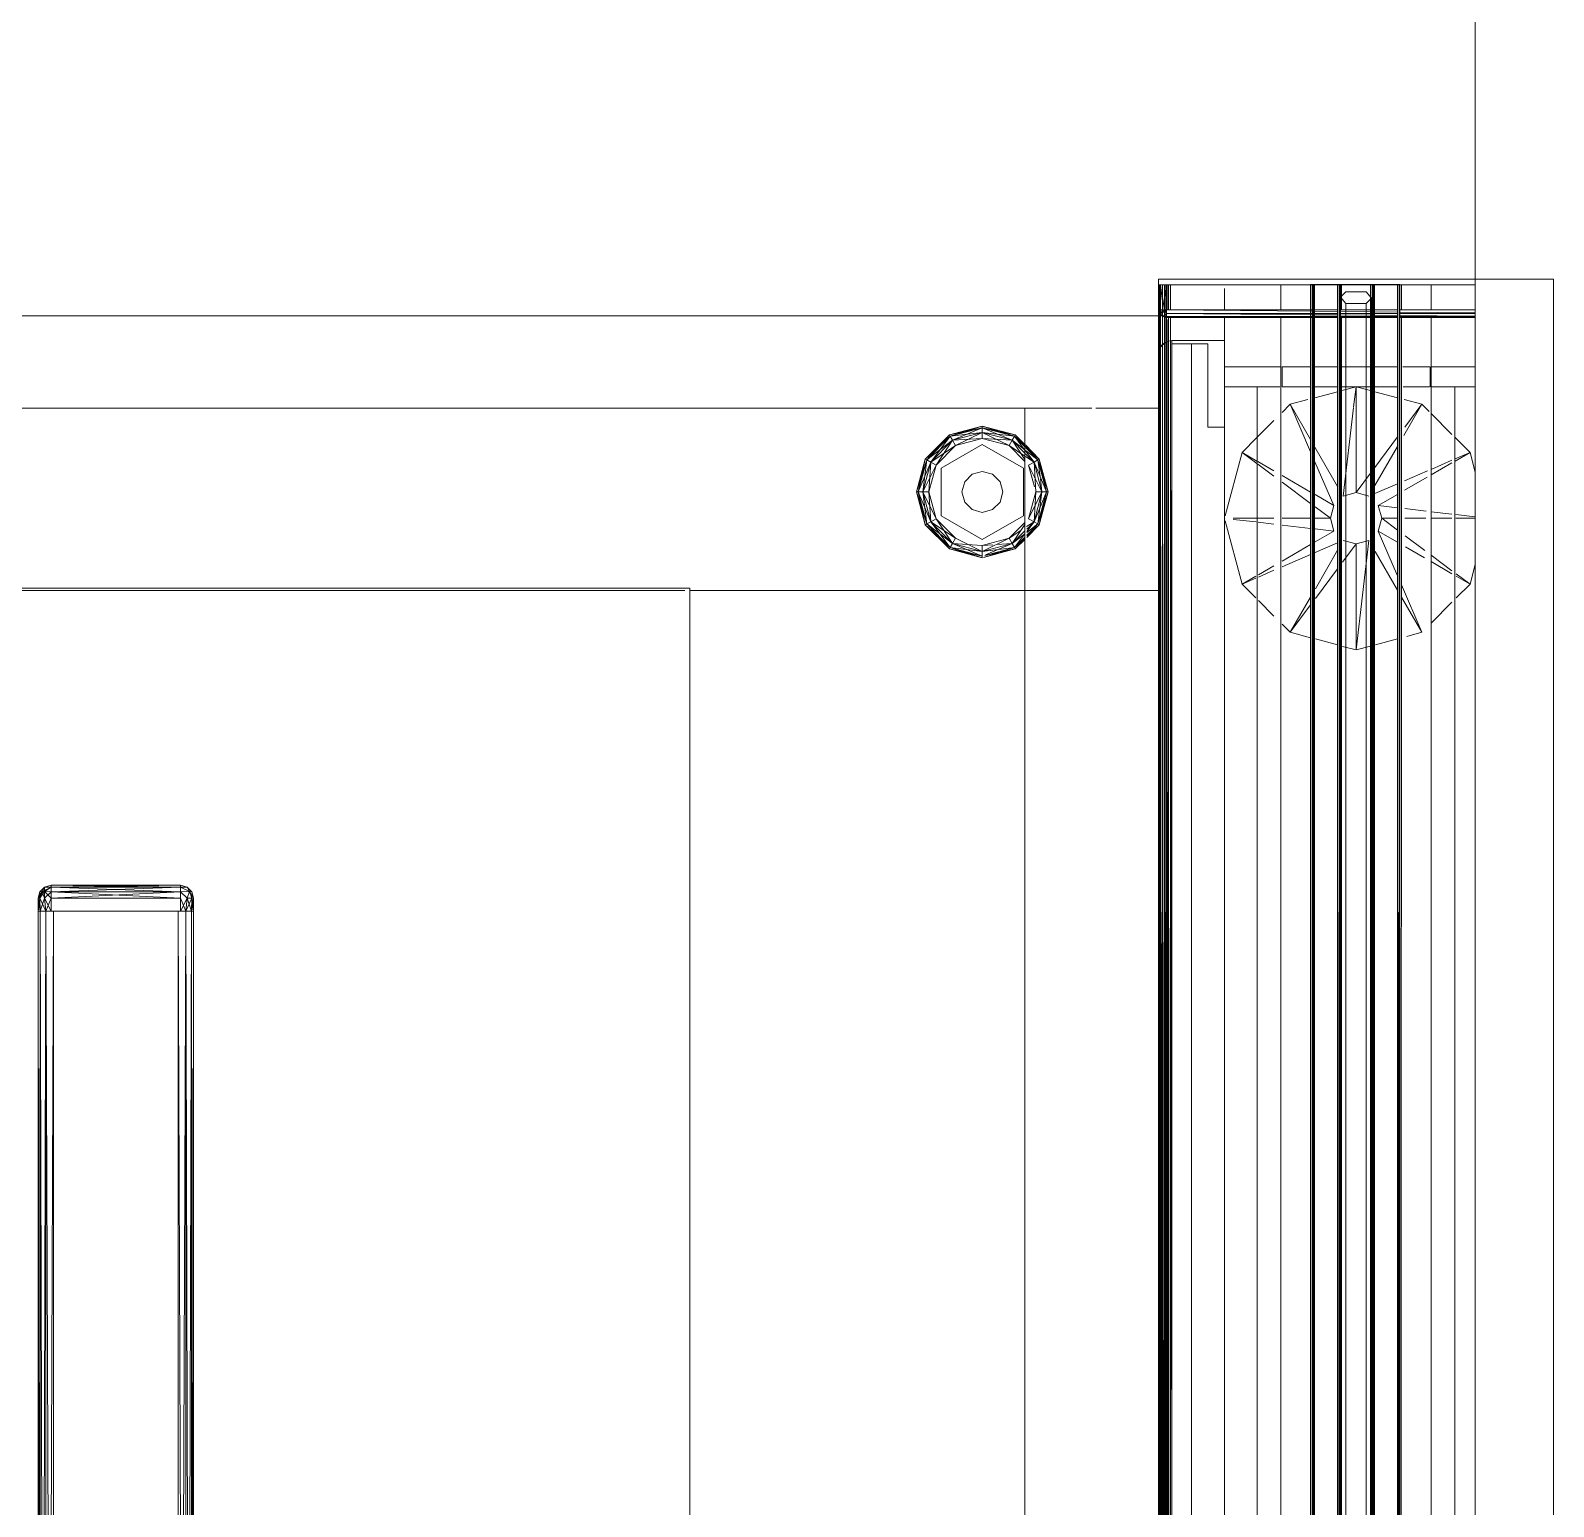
# Model space of a CAD drawing. Header units: inches. Extents: x 0 to 1536, y 72 to 1354.
# Drawn here: x 704.35 to 715.92, y 157.33 to 168.55 of the extents above; entities that cross this region are included whole.
import ezdxf

# ---------------------------------------------------------------- set-up
doc = ezdxf.new("R2010")
doc.units = ezdxf.units.IN
doc.header["$MEASUREMENT"] = 0
for name, color, linetype, lineweight in [('A-WALL-PATT', 111, 'Continuous', 13), ('G-IMPT', 8, 'Continuous', 9), ('I-FURN-PNLS', 30, 'Continuous', 9), ('I-WALL', 2, 'Continuous', 13)]:
    doc.layers.add(name, color=color, linetype=linetype, lineweight=lineweight)

# ---------------------------------------------------------------- blocks, each defined once
blk = doc.blocks.new('WORKSTATION_1 - NCARB Leverage OPT A_dwg_3_YSYS92454-V48-Level XX  POWER _ SIGNAL')
at = {"layer": 'G-IMPT'}
for p, q in [((23.429, 9.841), (23.38, 9.827)), ((23.429, 9.841), (23.38, 9.827)), ((23.429, 9.841), (23.38, 9.827)), ((23.429, 9.841), (24.413, 9.841)), ((23.429, 9.841), (24.413, 9.841)), ((24.413, 9.841), (23.429, 9.827)), ((23.429, 9.841), (23.429, 9.827)), ((23.429, 9.841), (23.429, 9.827)), ((23.429, 9.841), (24.413, 9.827)), ((24.413, 9.841), (24.463, 9.827)), ((24.413, 9.841), (24.463, 9.827)), ((24.413, 9.841), (24.413, 9.827)), ((24.413, 9.841), (24.463, 9.827)), ((24.413, 9.841), (24.413, 9.827)), ((23.361, 9.793), (23.331, 9.742)), ((23.331, 9.742), (23.344, 9.791)), ((23.331, 9.742), (23.344, 9.791)), ((23.344, 9.791), (23.331, 9.742)), ((23.331, 9.742), (23.331, 9.644)), ((23.331, 9.742), (23.331, 9.644)), ((23.331, 9.742), (23.347, 9.644)), ((23.331, 9.742), (23.344, 9.742)), ((23.344, 9.742), (23.331, 9.644)), ((23.344, 9.791), (23.38, 9.827)), ((23.344, 9.791), (23.38, 9.827)), ((23.38, 9.827), (23.344, 9.791)), ((23.344, 9.742), (23.379, 9.793)), ((23.344, 9.791), (23.379, 9.793)), ((23.361, 9.793), (23.344, 9.742)), ((23.344, 9.791), (23.344, 9.742)), ((23.344, 9.742), (23.347, 9.644)), ((23.344, 9.742), (23.39, 9.644)), ((23.344, 9.742), (23.347, 9.644)), ((23.38, 9.742), (23.347, 9.644)), ((23.361, 9.793), (23.429, 9.827)), ((23.361, 9.793), (23.38, 9.827)), ((23.38, 9.742), (23.361, 9.793)), ((23.429, 9.791), (23.361, 9.793)), ((23.379, 9.793), (23.38, 9.827)), ((23.379, 9.793), (23.429, 9.827)), ((23.379, 9.793), (23.429, 9.742)), ((23.379, 9.793), (23.38, 9.742)), ((23.38, 9.827), (23.429, 9.827)), ((23.429, 9.827), (23.38, 9.827)), ((23.429, 9.791), (23.38, 9.742)), ((23.38, 9.742), (23.429, 9.644)), ((23.38, 9.742), (23.39, 9.644)), ((23.38, 9.742), (23.39, 9.644)), ((23.429, 9.742), (23.39, 9.644)), ((24.413, 9.827), (23.429, 9.827)), ((23.429, 9.791), (23.429, 9.827)), ((24.413, 9.827), (23.429, 9.791)), ((24.413, 9.791), (23.429, 9.827)), ((24.413, 9.827), (23.429, 9.827)), ((23.429, 9.791), (23.429, 9.827)), ((24.413, 9.791), (23.429, 9.791)), ((23.429, 9.742), (23.429, 9.791)), ((24.413, 9.791), (23.429, 9.742)), ((23.429, 9.791), (24.413, 9.742)), ((23.429, 9.791), (24.413, 9.791)), ((23.429, 9.742), (23.429, 9.791)), ((24.413, 9.742), (23.429, 9.742)), ((23.429, 9.742), (23.429, 9.644)), ((23.429, 9.742), (24.413, 9.742)), ((24.413, 9.791), (24.413, 9.827)), ((24.413, 9.827), (24.413, 9.791)), ((24.413, 9.827), (24.463, 9.827)), ((24.481, 9.793), (24.413, 9.827)), ((24.481, 9.793), (24.413, 9.791)), ((24.413, 9.742), (24.413, 9.791)), ((24.413, 9.791), (24.413, 9.742)), ((24.413, 9.791), (24.463, 9.742)), ((24.413, 9.791), (24.463, 9.742)), ((24.413, 9.742), (24.413, 9.644)), ((24.463, 9.742), (24.413, 9.644)), ((24.413, 9.742), (24.453, 9.644)), ((24.499, 9.742), (24.453, 9.644)), ((24.463, 9.742), (24.453, 9.644)), ((24.463, 9.742), (24.453, 9.644)), ((24.463, 9.827), (24.499, 9.791)), ((24.463, 9.827), (24.499, 9.791)), ((24.463, 9.827), (24.499, 9.791)), ((24.463, 9.827), (24.481, 9.793)), ((24.481, 9.793), (24.463, 9.827)), ((24.481, 9.793), (24.463, 9.742)), ((24.463, 9.742), (24.481, 9.793)), ((24.463, 9.742), (24.499, 9.742)), ((24.463, 9.742), (24.496, 9.644)), ((24.481, 9.793), (24.499, 9.742)), ((24.481, 9.793), (24.512, 9.742)), ((24.481, 9.793), (24.499, 9.791)), ((24.481, 9.793), (24.512, 9.742)), ((24.481, 9.793), (24.499, 9.742)), ((24.499, 9.742), (24.496, 9.644)), ((24.512, 9.742), (24.496, 9.644)), ((24.499, 9.742), (24.496, 9.644)), ((24.499, 9.791), (24.512, 9.742)), ((24.499, 9.791), (24.512, 9.742)), ((24.499, 9.791), (24.512, 9.742)), ((24.512, 9.742), (24.499, 9.742)), ((24.499, 9.742), (24.512, 9.644)), ((24.499, 9.742), (24.512, 9.742)), ((24.512, 9.742), (24.512, 9.644)), ((24.512, 9.742), (24.512, 9.644)), ((23.347, 9.644), (23.331, 9.644)), ((23.331, 9.644), (23.331, 3.862)), ((23.331, 9.644), (23.347, 9.644)), ((23.347, 9.644), (23.331, 9.644)), ((23.331, 9.644), (23.331, -5.711)), ((23.331, 9.644), (23.347, 9.644)), ((23.331, 9.644), (23.347, -5.711)), ((23.347, 9.644), (23.331, -5.711)), ((23.347, 9.644), (23.39, -5.711)), ((23.39, 9.644), (23.347, 9.644)), ((23.39, 9.644), (23.347, -5.711)), ((23.347, 9.644), (23.347, -5.711)), ((23.347, 9.644), (23.39, 9.644)), ((23.347, 9.644), (23.39, 9.644)), ((23.39, 9.644), (23.429, 9.644)), ((23.39, 9.644), (23.429, 9.644)), ((23.39, 9.644), (23.39, -5.711)), ((23.39, 9.644), (23.449, -5.711)), ((23.39, 9.644), (23.39, -5.711)), ((23.449, 9.644), (23.39, -5.711)), ((24.413, 9.644), (23.429, 9.644)), ((24.394, 9.644), (23.449, 9.644)), ((23.449, 9.644), (24.394, 9.644)), ((24.394, 9.644), (23.449, 9.644)), ((23.449, 9.644), (23.449, -5.711)), ((24.394, 9.644), (24.394, -5.711)), ((24.394, 9.644), (24.453, -5.711)), ((24.453, 9.644), (24.394, -5.711)), ((24.453, 9.644), (24.413, 9.644)), ((24.413, 9.644), (24.453, 9.644)), ((24.453, 9.644), (24.453, -5.711)), ((24.453, 9.644), (24.496, -5.711)), ((24.453, 9.644), (24.496, 9.644)), ((24.453, 9.644), (24.453, -5.711)), ((24.496, 9.644), (24.453, -5.711)), ((24.496, 9.644), (24.453, 9.644)), ((24.496, 9.644), (24.453, 9.644)), ((24.496, 9.644), (24.512, 9.644)), ((24.496, 9.644), (24.512, 9.644)), ((24.512, 9.644), (24.496, 9.644)), ((24.496, 9.644), (24.496, -5.711)), ((24.496, 9.644), (24.512, -5.711)), ((24.512, 9.644), (24.496, 9.644)), ((24.512, 9.644), (24.496, -5.711)), ((24.512, 9.644), (24.512, -5.711))]:
    blk.add_line(p, q, dxfattribs=at)
blk = doc.blocks.new('WORKSTATION_1 - NCARB Leverage OPT A_dwg_3_KPWL4236-V49-Level XX  POWER _ SIGNAL')
at = {"layer": 'G-IMPT'}
for p, q in [((2.125, 0.906), (2.125, 0.57)), ((2.125, 0.906), (2.125, 0.57)), ((2.275, 0.906), (2.275, 0.75)), ((2.275, 0.75), (2.275, 0.906)), ((2.275, 0.75), (2.275, 0.906)), ((2.275, 0.75), (2.275, 0.906)), ((2.275, 0.75), (2.275, 0.906)), ((2.275, 0.75), (2.275, 0.906)), ((2.775, 0.866), (2.662, 0.753)), ((2.662, 0.753), (2.775, 0.866)), ((2.662, 0.753), (2.775, 0.866)), ((2.924, 0.906), (2.775, 0.866)), ((2.775, 0.866), (2.924, 0.906)), ((2.775, 0.866), (2.924, 0.906)), ((2.823, 0.754), (2.775, 0.866)), ((2.775, 0.866), (2.84, 0.754)), ((3.247, 0.757), (3.264, 0.906)), ((3.275, 0.906), (3.275, 0.757)), ((3.775, 0.866), (3.626, 0.906)), ((3.626, 0.906), (3.775, 0.866)), ((3.626, 0.906), (3.775, 0.866)), ((3.696, 0.76), (3.775, 0.866)), ((3.775, 0.866), (3.714, 0.76)), ((3.879, 0.762), (3.775, 0.866)), ((3.775, 0.866), (3.879, 0.762)), ((3.775, 0.866), (3.879, 0.762)), ((2.275, 0.75), (2.275, 0.729)), ((2.275, 0.75), (36.725, 0.75)), ((2.275, 0.75), (2.275, 0.57)), ((2.275, 0.75), (36.725, 0.75)), ((2.275, 0.729), (2.275, 0.57)), ((2.275, 0.57), (2.275, 0.729)), ((2.275, 0.729), (2.275, 0.57)), ((2.314, 0.75), (36.416, 0.75)), ((2.314, 0.75), (36.416, 0.75)), ((2.314, 0.75), (36.416, 0.75)), ((2.314, 0.75), (36.416, 0.75)), ((2.638, 0.729), (2.479, 0.57)), ((2.479, 0.57), (2.638, 0.729)), ((2.479, 0.57), (2.638, 0.729)), ((2.903, 0.57), (2.834, 0.729)), ((2.854, 0.729), (2.946, 0.57)), ((3.225, 0.57), (3.243, 0.729)), ((3.275, 0.729), (3.275, 0.57)), ((3.555, 0.57), (3.673, 0.729)), ((3.696, 0.729), (3.604, 0.57)), ((4.071, 0.57), (3.912, 0.729)), ((3.912, 0.729), (4.071, 0.57)), ((3.912, 0.729), (4.071, 0.57)), ((2.275, 0.563), (2.125, 0.563)), ((2.275, 0.563), (2.125, 0.563)), ((2.125, 0.56), (2.125, 0.355)), ((2.125, 0.355), (2.125, 0.56)), ((2.275, 0.558), (2.275, 0.357)), ((2.275, 0.357), (2.275, 0.558)), ((2.409, 0.5), (2.373, 0.365)), ((2.373, 0.365), (2.409, 0.5)), ((2.373, 0.365), (2.409, 0.5)), ((2.464, 0.555), (2.409, 0.5)), ((2.409, 0.5), (2.464, 0.555)), ((2.409, 0.5), (2.464, 0.555)), ((2.409, 0.5), (2.647, 0.362)), ((2.583, 0.37), (2.409, 0.5)), ((2.99, 0.368), (2.915, 0.542)), ((2.963, 0.54), (3.062, 0.369)), ((3.201, 0.371), (3.22, 0.532)), ((3.275, 0.53), (3.275, 0.372)), ((3.409, 0.374), (3.519, 0.522)), ((3.575, 0.52), (3.492, 0.375)), ((3.781, 0.345), (4.141, 0.5)), ((4.141, 0.5), (3.873, 0.345)), ((4.172, 0.386), (4.141, 0.5)), ((4.141, 0.5), (4.172, 0.386)), ((4.141, 0.5), (4.172, 0.386)), ((2.125, 0.315), (2.125, 0.142)), ((2.125, 0.142), (2.125, 0.315)), ((2.275, 0.315), (2.275, 0.142)), ((2.275, 0.142), (2.275, 0.315)), ((2.359, 0.315), (2.313, 0.142)), ((2.313, 0.142), (2.359, 0.315)), ((2.313, 0.142), (2.359, 0.315)), ((2.888, 0.143), (2.657, 0.315)), ((2.729, 0.315), (3.026, 0.144)), ((3.086, 0.144), (3.013, 0.315)), ((3.093, 0.315), (3.178, 0.169)), ((3.178, 0.169), (3.195, 0.315)), ((3.275, 0.195), (3.365, 0.315)), ((3.275, 0.315), (3.275, 0.195)), ((3.457, 0.315), (3.372, 0.169)), ((3.372, 0.169), (3.712, 0.315)), ((3.821, 0.315), (3.526, 0.145)), ((4.236, 0.147), (4.191, 0.315)), ((4.191, 0.315), (4.236, 0.147)), ((4.191, 0.315), (4.236, 0.147)), ((3.178, 0.169), (3.275, 0.195)), ((3.275, 0.195), (3.178, 0.169)), ((3.275, 0.195), (3.178, 0.169)), ((3.275, 0.195), (3.372, 0.169)), ((3.275, 0.195), (3.372, 0.169)), ((3.372, 0.169), (3.275, 0.195)), ((2.125, 0.11), (2.125, -0.108)), ((2.125, -0.108), (2.125, 0.11)), ((2.304, 0.11), (2.275, 0)), ((2.275, 0), (2.304, 0.11)), ((2.275, 0), (2.304, 0.11)), ((2.275, 0.11), (2.275, -0.108)), ((2.275, -0.108), (2.275, 0.11)), ((2.275, 0), (2.304, -0.108)), ((2.304, -0.108), (2.275, 0)), ((2.304, -0.108), (2.275, 0)), ((2.427, -0.018), (2.275, 0)), ((2.275, 0), (3.08, 0)), ((3.08, 0), (2.933, 0.11)), ((3.08, 0), (3.106, 0.097)), ((3.106, 0.097), (3.08, 0)), ((3.106, 0.097), (3.08, 0)), ((3.106, -0.097), (3.08, 0)), ((3.08, 0), (3.106, -0.097)), ((3.08, 0), (3.106, -0.097)), ((3.444, 0.097), (3.47, 0)), ((3.444, 0.097), (3.47, 0)), ((3.47, 0), (3.444, 0.097)), ((3.444, 0.097), (4.275, 0)), ((3.47, 0), (3.444, -0.097)), ((3.47, 0), (3.444, -0.097)), ((3.444, -0.097), (3.47, 0)), ((3.47, 0), (3.609, -0.104)), ((4.275, 0), (3.47, 0)), ((4.275, 0), (4.246, 0.11)), ((4.246, 0.11), (4.275, 0)), ((4.246, 0.11), (4.275, 0)), ((4.248, -0.102), (4.275, 0)), ((4.275, 0), (4.248, -0.102)), ((4.275, 0), (4.248, -0.102)), ((3.106, -0.097), (2.432, -0.018)), ((2.125, -0.14), (2.125, -0.313)), ((2.125, -0.313), (2.125, -0.14)), ((2.275, -0.14), (2.275, -0.313)), ((2.275, -0.313), (2.275, -0.14)), ((2.313, -0.14), (2.359, -0.313)), ((2.359, -0.313), (2.313, -0.14)), ((2.359, -0.313), (2.313, -0.14)), ((2.735, -0.312), (3.033, -0.14)), ((3.178, -0.169), (2.846, -0.312)), ((3.095, -0.311), (3.178, -0.169)), ((3.275, -0.195), (3.178, -0.169)), ((3.178, -0.169), (3.275, -0.195)), ((3.178, -0.169), (3.275, -0.195)), ((3.275, -0.195), (3.188, -0.311)), ((3.372, -0.169), (3.275, -0.195)), ((3.372, -0.169), (3.275, -0.195)), ((3.275, -0.195), (3.372, -0.169)), ((3.275, -0.311), (3.275, -0.195)), ((3.372, -0.169), (3.356, -0.31)), ((3.454, -0.31), (3.372, -0.169)), ((3.535, -0.31), (3.462, -0.14)), ((3.811, -0.309), (3.517, -0.14)), ((3.658, -0.14), (3.885, -0.309)), ((4.192, -0.308), (4.237, -0.14)), ((4.237, -0.14), (4.192, -0.308)), ((4.237, -0.14), (4.192, -0.308)), ((2.125, -0.345), (2.125, -0.562)), ((2.125, -0.562), (2.125, -0.345)), ((2.275, -0.345), (2.275, -0.562)), ((2.275, -0.562), (2.275, -0.345)), ((2.409, -0.5), (2.677, -0.345)), ((2.769, -0.345), (2.409, -0.5)), ((2.95, -0.562), (3.076, -0.345)), ((3.163, -0.345), (3.001, -0.562)), ((3.275, -0.562), (3.275, -0.345)), ((3.352, -0.345), (3.326, -0.562)), ((3.6, -0.562), (3.474, -0.345)), ((3.644, -0.562), (3.55, -0.345)), ((4.141, -0.5), (3.873, -0.345)), ((3.933, -0.345), (4.141, -0.5)), ((4.141, -0.5), (4.183, -0.345)), ((4.183, -0.345), (4.141, -0.5)), ((4.183, -0.345), (4.141, -0.5)), ((2.373, -0.365), (2.409, -0.5)), ((2.409, -0.5), (2.373, -0.365)), ((2.409, -0.5), (2.373, -0.365)), ((2.275, -0.562), (2.125, -0.562)), ((2.275, -0.562), (2.125, -0.562)), ((2.125, -0.577), (2.125, -1)), ((2.125, -0.577), (2.125, -1)), ((2.471, -0.562), (2.409, -0.5)), ((2.471, -0.562), (2.409, -0.5)), ((2.471, -0.562), (2.409, -0.5)), ((4.079, -0.562), (4.141, -0.5)), ((4.079, -0.562), (4.141, -0.5)), ((4.141, -0.5), (4.079, -0.562)), ((2.275, -0.579), (2.275, -0.75)), ((2.275, -0.75), (2.275, -0.579)), ((2.275, -0.75), (2.275, -0.579)), ((2.275, -0.75), (2.275, -0.579)), ((2.657, -0.748), (2.532, -0.624)), ((2.657, -0.748), (2.532, -0.624)), ((2.657, -0.748), (2.532, -0.624)), ((2.844, -0.747), (2.915, -0.624)), ((2.956, -0.624), (2.864, -0.747)), ((3.275, -0.745), (3.275, -0.624)), ((3.319, -0.624), (3.305, -0.744)), ((3.704, -0.742), (3.635, -0.624)), ((3.722, -0.742), (3.67, -0.624)), ((3.9, -0.741), (4.018, -0.624)), ((3.9, -0.741), (4.018, -0.624)), ((4.018, -0.624), (3.9, -0.741)), ((2.275, -0.75), (2.545, -0.75)), ((2.275, -0.75), (2.275, -1)), ((2.275, -0.75), (2.275, -1)), ((2.275, -0.75), (2.545, -0.75)), ((2.275, -0.75), (2.545, -0.75)), ((2.275, -1), (2.275, -0.75)), ((2.275, -1), (2.275, -0.75)), ((2.275, -0.75), (2.545, -0.75)), ((2.275, -1), (2.275, -0.75)), ((2.275, -1), (2.275, -0.75)), ((2.275, -0.75), (36.725, -0.75)), ((2.275, -0.75), (36.725, -0.75)), ((2.275, -0.75), (2.545, -0.75)), ((2.275, -0.75), (2.545, -0.75)), ((2.583, -0.75), (36.686, -0.75)), ((2.583, -0.75), (36.686, -0.75)), ((2.583, -0.75), (36.686, -0.75)), ((2.583, -0.75), (36.686, -0.75)), ((2.583, -0.75), (36.686, -0.75)), ((2.583, -0.75), (36.686, -0.75)), ((2.775, -0.866), (2.662, -0.753)), ((2.775, -0.866), (2.662, -0.753)), ((2.775, -0.866), (2.662, -0.753)), ((2.858, -0.754), (2.775, -0.866)), ((2.775, -0.866), (2.84, -0.754)), ((3.275, -0.934), (3.275, -0.757)), ((3.303, -0.758), (3.283, -0.933)), ((3.775, -0.866), (3.714, -0.761)), ((3.775, -0.866), (3.73, -0.761)), ((3.775, -0.866), (3.879, -0.762)), ((3.775, -0.866), (3.879, -0.762)), ((3.879, -0.762), (3.775, -0.866)), ((2.775, -0.866), (3.257, -0.995)), ((3.257, -0.995), (2.775, -0.866)), ((3.257, -0.995), (2.775, -0.866)), ((3.294, -0.995), (3.775, -0.866)), ((3.775, -0.866), (3.294, -0.995)), ((3.775, -0.866), (3.294, -0.995)), ((1.5, -1), (1.5, -1.41)), ((1.5, -1), (1.5, -1.41)), ((1.69, -1), (1.529, -1)), ((1.69, -1), (1.529, -1)), ((1.925, -1), (1.742, -1)), ((2.125, -1), (1.742, -1)), ((2.125, -1), (1.925, -1)), ((2.583, -1), (2.275, -1)), ((2.275, -1), (2.583, -1)), ((2.275, -1), (2.583, -1)), ((2.583, -1), (2.275, -1)), ((2.275, -1), (2.583, -1)), ((2.583, -1), (2.275, -1)), ((36.416, -1), (2.583, -1)), ((2.583, -1), (36.416, -1)), ((2.583, -1), (36.416, -1)), ((2.583, -1), (2.583, -1.125)), ((2.583, -1), (36.416, -1)), ((2.583, -1), (36.416, -1)), ((36.416, -1), (2.583, -1)), ((2.583, -1.125), (2.583, -1)), ((2.583, -1.125), (1.95, -1.125)), ((1.95, -1.25), (1.95, -1.125)), ((1.95, -1.125), (2.583, -1.125)), ((1.95, -1.125), (1.95, -1.4)), ((1.95, -1.25), (1.95, -1.4)), ((11.614, -1.25), (1.95, -1.25)), ((11.614, -1.25), (1.95, -1.25)), ((1.736, -1.5), (1.5, -1.5)), ((1.95, -1.5), (1.5, -1.5)), ((1.95, -1.5), (1.736, -1.5))]:
    blk.add_line(p, q, dxfattribs=at)
blk = doc.blocks.new('WORKSTATION_1 - NCARB Leverage OPT A_dwg_3_KECS22436-V50-Level XX  POWER _ SIGNAL')
at = {"layer": 'G-IMPT'}
for p, q in [((1.925, -1.118), (1.925, -1)), ((1.925, -1), (2.125, -1)), ((1.925, -1.118), (1.925, -1)), ((1.925, -1), (2.125, -1)), ((2.125, -1), (2.275, -1)), ((2.125, -1), (2.275, -1)), ((2.275, -1), (2.583, -1)), ((2.275, -1), (2.583, -1)), ((2.583, -1), (11.614, -1)), ((2.583, -1), (36.416, -1)), ((1.925, -1.4), (1.925, -1.146)), ((1.925, -1.4), (1.925, -1.146)), ((1.932, -1.437), (1.925, -1.4)), ((1.932, -1.437), (1.925, -1.4)), ((1.932, -1.437), (1.925, -1.4)), ((1.954, -1.471), (1.932, -1.437)), ((1.954, -1.471), (1.932, -1.437)), ((1.954, -1.471), (1.932, -1.437)), ((1.95, -1.4), (37.05, -1.4)), ((1.95, -1.4), (11.472, -1.41)), ((1.95, -1.437), (11.614, -1.427)), ((1.95, -1.437), (11.614, -1.437)), ((1.95, -1.437), (37.05, -1.437)), ((1.95, -1.437), (11.614, -1.446)), ((1.988, -1.493), (1.954, -1.471)), ((1.988, -1.493), (1.954, -1.471)), ((1.988, -1.493), (1.954, -1.471)), ((1.974, -1.471), (37.05, -1.437)), ((1.974, -1.471), (11.614, -1.471)), ((1.974, -1.471), (37.026, -1.471)), ((1.974, -1.471), (11.614, -1.477)), ((2.025, -1.5), (1.988, -1.493)), ((2.025, -1.5), (1.988, -1.493)), ((2.025, -1.5), (1.988, -1.493)), ((2.013, -1.493), (37.026, -1.471)), ((2.013, -1.493), (11.614, -1.493)), ((2.013, -1.493), (36.987, -1.493)), ((2.013, -1.493), (36.973, -1.5)), ((2.025, -1.5), (3.824, -1.5)), ((2.025, -1.5), (36.975, -1.5)), ((2.025, -1.5), (2.437, -1.5)), ((2.437, -1.5), (11.614, -1.498)), ((3.824, -1.5), (11.614, -1.5))]:
    blk.add_line(p, q, dxfattribs=at)
blk = doc.blocks.new('WORKSTATION_1 - NCARB Leverage OPT A_dwg_3_KESS1236-V37-Level XX  POWER _ SIGNAL')
at = {"layer": 'G-IMPT'}
for p, q in [((1.925, -1), (1.925, -1.118)), ((1.925, -1), (2.125, -1)), ((37.075, -1), (1.925, -1)), ((1.925, -1), (1.925, -1.4)), ((2.125, -1), (2.275, -1)), ((2.275, -1), (2.584, -1)), ((2.584, -1), (36.417, -1)), ((1.925, -1.146), (1.925, -1.4)), ((1.925, -1.4), (1.932, -1.437)), ((1.925, -1.4), (1.932, -1.437)), ((37.05, -1.437), (1.925, -1.4)), ((37.075, -1.4), (1.925, -1.4)), ((1.938, -1.45), (1.932, -1.437)), ((1.932, -1.437), (1.954, -1.471)), ((1.938, -1.45), (1.954, -1.471)), ((1.938, -1.45), (1.975, -1.487)), ((37.05, -1.437), (1.95, -1.437)), ((37.05, -1.437), (1.954, -1.471)), ((1.975, -1.487), (1.954, -1.471)), ((37.046, -1.471), (1.954, -1.471)), ((1.954, -1.471), (1.988, -1.493)), ((1.975, -1.487), (1.988, -1.493)), ((37.046, -1.471), (1.988, -1.493)), ((2.025, -1.5), (1.988, -1.493)), ((1.988, -1.493), (2.025, -1.5)), ((37.012, -1.493), (1.988, -1.493)), ((36.975, -1.5), (1.988, -1.493)), ((2.025, -1.5), (36.975, -1.5)), ((36.975, -1.5), (2.025, -1.5))]:
    blk.add_line(p, q, dxfattribs=at)
blk = doc.blocks.new('WORKSTATION_1 - NCARB Leverage OPT A_dwg_3_42PP AA36_000000-V51-Level XX  POWER _ SIGNAL')
for name in ['WORKSTATION_1 - NCARB Leverage OPT A_dwg_3_KPWL4236-V49-Level XX  POWER _ SIGNAL', 'WORKSTATION_1 - NCARB Leverage OPT A_dwg_3_KECS22436-V50-Level XX  POWER _ SIGNAL', 'WORKSTATION_1 - NCARB Leverage OPT A_dwg_3_KESS1236-V37-Level XX  POWER _ SIGNAL']:
    blk.add_blockref(name, (0, 0))
blk = doc.blocks.new('WORKSTATION_1 - NCARB Leverage OPT A_dwg_3_KTE42-V54-Level XX  POWER _ SIGNAL')
at = {"layer": 'G-IMPT'}
for p, q in [((1.25, 1.44), (1.258, 1.47)), ((1.25, 1.44), (1.258, 1.47)), ((1.25, 1.44), (1.258, 1.47)), ((1.25, 0.314), (1.25, 1.44)), ((1.258, 1.44), (1.25, 1.44)), ((1.25, 1), (1.25, 1.41)), ((1.258, 1.44), (1.255, 0.314)), ((1.28, 1.492), (1.258, 1.47)), ((1.28, 1.492), (1.258, 1.47)), ((1.258, 1.47), (1.28, 1.492)), ((1.258, 1.47), (1.261, 1.464)), ((1.258, 1.44), (1.261, 1.464)), ((1.28, 1.44), (1.258, 1.44)), ((1.258, 0.314), (1.258, 1.44)), ((1.28, 1.492), (1.261, 1.464)), ((1.285, 1.479), (1.261, 1.464)), ((1.28, 1.44), (1.261, 1.464)), ((1.28, 1.44), (1.271, 0.314)), ((1.31, 1.5), (1.28, 1.492)), ((1.31, 1.5), (1.28, 1.492)), ((1.28, 1.492), (1.31, 1.5)), ((1.285, 1.479), (1.28, 1.492)), ((1.28, 1.44), (1.291, 1.457)), ((1.31, 1.44), (1.28, 1.44)), ((1.28, 0.314), (1.28, 1.44)), ((1.285, 1.479), (1.291, 1.494)), ((1.31, 1.492), (1.285, 1.479)), ((1.31, 1.47), (1.285, 1.479)), ((1.291, 1.457), (1.285, 1.479)), ((1.31, 1.5), (1.291, 1.494)), ((1.31, 1.492), (1.291, 1.494)), ((1.31, 1.47), (1.291, 1.457)), ((1.31, 1.44), (1.291, 1.457)), ((1.31, 1.44), (1.298, 0.315)), ((1.5, 1.5), (1.31, 1.5)), ((1.31, 1.5), (1.5, 1.5)), ((1.31, 1.492), (1.31, 1.5)), ((1.5, 1.492), (1.31, 1.5)), ((1.31, 1.47), (1.31, 1.492)), ((1.5, 1.47), (1.31, 1.492)), ((1.31, 1.492), (1.5, 1.492)), ((1.31, 1.44), (1.31, 1.47)), ((1.5, 1.44), (1.31, 1.47)), ((1.31, 1.47), (1.5, 1.47)), ((1.31, 1.44), (1.31, 0.315)), ((1.31, 1.44), (1.5, 1.44)), ((1.5, 1.492), (1.5, 1.5)), ((1.5, 1.47), (1.5, 1.492)), ((1.5, 1.44), (1.5, 1.47)), ((1.5, 1.44), (1.5, 0.315)), ((1.5, 1), (1.5, 1.41)), ((1.25, 0.573), (1.25, 1)), ((1.5, 0.345), (1.5, 1)), ((1.25, 0.345), (1.25, 0.57)), ((1.25, 0.14), (1.25, 0.314)), ((1.25, 0.14), (1.25, 0.314)), ((1.255, 0.314), (1.254, 0.14)), ((1.258, 0.14), (1.258, 0.314)), ((1.271, 0.314), (1.27, 0.14)), ((1.28, 0.14), (1.28, 0.314)), ((1.298, 0.315), (1.296, 0.14)), ((1.31, 0.315), (1.31, 0.14)), ((1.5, 0.14), (1.5, 0.315)), ((1.5, 0.315), (1.5, 0.14)), ((1.25, -0.132), (1.25, 0.127)), ((1.254, 0.127), (1.254, -0.132)), ((1.258, -0.132), (1.258, 0.127)), ((1.27, 0.127), (1.268, -0.132)), ((1.28, -0.132), (1.28, 0.127)), ((1.296, 0.127), (1.294, -0.132)), ((1.31, 0.127), (1.31, -0.132)), ((1.5, 0.127), (1.5, -0.132)), ((1.25, -0.11), (1.25, 0.109)), ((1.5, -0.11), (1.5, 0.11)), ((1.25, -0.315), (1.25, -0.141)), ((1.25, -0.315), (1.25, -0.141)), ((1.254, -0.141), (1.253, -0.315)), ((1.258, -0.315), (1.258, -0.141)), ((1.268, -0.141), (1.267, -0.315)), ((1.28, -0.315), (1.28, -0.141)), ((1.294, -0.141), (1.292, -0.315)), ((1.31, -0.14), (1.31, -0.315)), ((1.5, -0.315), (1.5, -0.14)), ((1.5, -0.14), (1.5, -0.315)), ((1.25, -0.906), (1.25, -0.328)), ((1.253, -0.328), (1.251, -0.906)), ((1.258, -0.906), (1.258, -0.328)), ((1.267, -0.328), (1.262, -0.906)), ((1.28, -0.906), (1.28, -0.328)), ((1.292, -0.328), (1.286, -0.906)), ((1.31, -0.328), (1.31, -0.906)), ((1.5, -0.328), (1.5, -0.906)), ((1.5, -0.906), (1.5, -0.345)), ((1.25, -0.566), (1.25, -0.349)), ((1.25, -0.906), (1.25, -0.57))]:
    blk.add_line(p, q, dxfattribs=at)
blk = doc.blocks.new('WORKSTATION_1 - NCARB Leverage OPT A_dwg_3_KPGAS0972-V55-Level XX  POWER _ SIGNAL')
at = {"layer": 'G-IMPT'}
for p, q in [((1.5, 0.906), (1.5, 0.57)), ((1.5, 0.345), (1.5, 0.906)), ((1.69, 0.57), (1.5, 0.57)), ((1.69, 0.57), (1.5, 0.57)), ((1.5, 0.57), (1.5, 0.345)), ((73.459, 0.57), (1.735, 0.57)), ((73.459, 0.57), (1.735, 0.57)), ((1.5, 0.332), (1.5, 0.345)), ((1.69, 0.345), (1.5, 0.345)), ((1.5, 0.33), (1.5, 0.332)), ((1.5, 0.332), (1.69, 0.332)), ((1.69, 0.332), (1.5, 0.332)), ((1.5, 0.328), (1.5, 0.33)), ((1.69, 0.33), (1.5, 0.33)), ((1.5, 0.315), (1.5, 0.328)), ((73.459, 0.315), (1.5, 0.328)), ((1.5, 0.315), (1.5, 0.14)), ((1.5, 0.14), (1.5, 0.315)), ((73.459, 0.315), (1.5, 0.315)), ((73.459, 0.33), (1.733, 0.33)), ((73.459, 0.332), (1.734, 0.345)), ((73.459, 0.33), (1.734, 0.332)), ((1.734, 0.332), (73.459, 0.332)), ((1.5, 0.132), (1.5, 0.14)), ((73.459, 0.132), (1.5, 0.14)), ((1.5, 0.14), (73.459, 0.14)), ((1.5, 0.125), (1.5, 0.132)), ((1.5, 0.132), (73.459, 0.132)), ((73.459, 0.125), (1.5, 0.132)), ((1.5, 0.125), (73.459, 0.125)), ((1.5, 0.125), (73.459, 0.125)), ((1.5, 0.123), (1.5, 0.125)), ((1.69, 0.125), (1.5, 0.125)), ((1.5, 0.11), (1.5, 0.123)), ((1.5, 0.123), (1.69, 0.123)), ((1.69, 0.123), (1.5, 0.123)), ((73.459, 0.123), (1.742, 0.125)), ((1.742, 0.123), (73.459, 0.123)), ((73.459, 0.11), (1.742, 0.123)), ((1.5, 0.11), (1.5, -0.11)), ((1.5, -0.11), (1.5, 0.11)), ((1.69, 0.11), (1.5, 0.11)), ((73.459, 0.11), (1.742, 0.11)), ((1.5, -0.117), (1.5, -0.11)), ((1.69, -0.11), (1.5, -0.11)), ((73.459, -0.117), (1.742, -0.11)), ((1.5, -0.125), (1.5, -0.117)), ((1.5, -0.117), (1.69, -0.117)), ((1.69, -0.118), (1.5, -0.117)), ((1.5, -0.127), (1.5, -0.125)), ((1.5, -0.125), (1.69, -0.125)), ((1.5, -0.14), (1.5, -0.127)), ((1.5, -0.127), (73.459, -0.127)), ((73.459, -0.14), (1.5, -0.127)), ((1.5, -0.14), (1.5, -0.315)), ((1.5, -0.315), (1.5, -0.14)), ((73.459, -0.14), (1.5, -0.14)), ((1.742, -0.117), (73.459, -0.117)), ((73.459, -0.125), (1.742, -0.118)), ((1.742, -0.125), (73.459, -0.125)), ((1.5, -0.322), (1.5, -0.315)), ((73.459, -0.322), (1.5, -0.315)), ((1.5, -0.315), (73.459, -0.315)), ((1.5, -0.33), (1.5, -0.322)), ((73.459, -0.33), (1.5, -0.322)), ((1.5, -0.322), (73.459, -0.322)), ((1.5, -0.332), (1.5, -0.33)), ((73.459, -0.33), (1.5, -0.33)), ((1.5, -0.345), (1.5, -0.332)), ((1.5, -0.332), (1.69, -0.332)), ((1.69, -0.332), (1.5, -0.332)), ((1.5, -0.345), (1.5, -0.57)), ((1.5, -1.44), (1.5, -0.345)), ((1.69, -0.345), (1.5, -0.345)), ((73.459, -0.345), (1.742, -0.332)), ((1.742, -0.332), (73.459, -0.332)), ((73.459, -0.345), (1.742, -0.345)), ((1.69, -0.57), (1.5, -0.57)), ((1.5, -0.57), (1.5, -1.41)), ((1.69, -0.57), (1.5, -0.57)), ((73.459, -0.57), (1.742, -0.57)), ((73.459, -0.57), (1.742, -0.57)), ((1.5, -1.41), (1.5, -1.425)), ((1.5, -1.425), (1.5, -1.436)), ((1.5, -1.436), (1.5, -1.44)), ((1.5, -1.436), (1.69, -1.436)), ((1.69, -1.436), (1.5, -1.436)), ((1.5, -1.44), (73.459, -1.44)), ((1.5, -1.44), (73.459, -1.44)), ((1.5, -1.44), (1.5, -1.444)), ((1.5, -1.47), (1.5, -1.44)), ((1.69, -1.44), (1.5, -1.44)), ((1.5, -1.44), (1.69, -1.44)), ((1.69, -1.44), (1.5, -1.44)), ((73.459, -1.44), (1.5, -1.444)), ((1.5, -1.444), (1.5, -1.455)), ((73.459, -1.444), (1.5, -1.455)), ((1.5, -1.444), (73.459, -1.444)), ((1.5, -1.455), (1.5, -1.47)), ((73.459, -1.455), (1.5, -1.47)), ((1.5, -1.455), (73.459, -1.455)), ((1.5, -1.47), (1.5, -1.485)), ((1.5, -1.492), (1.5, -1.47)), ((1.5, -1.47), (73.459, -1.47)), ((73.459, -1.47), (1.5, -1.485)), ((73.459, -1.492), (1.5, -1.47)), ((1.5, -1.47), (73.459, -1.47)), ((1.5, -1.485), (1.5, -1.496)), ((73.459, -1.485), (1.5, -1.496)), ((1.5, -1.485), (73.459, -1.485)), ((1.5, -1.5), (1.5, -1.492)), ((73.459, -1.5), (1.5, -1.492)), ((1.5, -1.492), (73.459, -1.492)), ((1.5, -1.496), (1.5, -1.5)), ((73.459, -1.496), (1.5, -1.5)), ((1.5, -1.496), (73.459, -1.496)), ((1.5, -1.5), (73.459, -1.5)), ((1.5, -1.5), (73.459, -1.5)), ((1.501, -1.425), (1.69, -1.425)), ((1.69, -1.425), (1.501, -1.425)), ((1.69, -1.41), (1.502, -1.41)), ((73.459, -1.41), (1.742, -1.425)), ((73.459, -1.41), (1.742, -1.41)), ((1.742, -1.425), (73.459, -1.425)), ((73.459, -1.436), (1.742, -1.44)), ((73.459, -1.47), (1.742, -1.44)), ((1.742, -1.44), (73.459, -1.44)), ((1.764, -1.436), (73.459, -1.436)), ((73.459, -1.425), (1.767, -1.436))]:
    blk.add_line(p, q, dxfattribs=at)
blk = doc.blocks.new('WORKSTATION_1 - NCARB Leverage OPT A_dwg_3_UGHS1672R-V56-Level XX  POWER _ SIGNAL')
at = {"layer": 'G-IMPT'}
for p, q in [((0.214, 16), (0, 16)), ((0.214, 16), (0, 16)), ((0, 16), (0.214, 16)), ((0.214, 16), (0, 16)), ((0, 0), (0, 16)), ((0, 0), (0, 16)), ((0, 0), (0, 16)), ((0, 0), (0, 16)), ((0.289, 16), (0.214, 16)), ((0.289, 16), (0.214, 16)), ((0.214, 16), (0.289, 16)), ((0.289, 16), (0.214, 16)), ((0.701, 16), (0.289, 16)), ((0.701, 16), (0.289, 16)), ((0.289, 16), (2.088, 16)), ((2.088, 16), (0.289, 16)), ((0.701, 16), (2.088, 16)), ((0.701, 16), (2.088, 16)), ((0.701, 16), (0.701, 15.524)), ((0.701, 16), (0.701, 15.524)), ((0.701, 16), (2.088, 16)), ((0.701, 16), (2.088, 16)), ((0.701, 15.524), (0.701, 16)), ((0.701, 15.524), (0.701, 16)), ((0.701, 15.524), (0.701, 16)), ((0.701, 15.524), (0.701, 16)), ((2.088, 16), (9.878, 16)), ((2.088, 16), (9.878, 16)), ((2.088, 16), (9.878, 16)), ((2.088, 16), (9.878, 16)), ((2.088, 16), (9.878, 16)), ((9.878, 16), (2.088, 16)), ((0.701, 15.492), (0.701, 14.984)), ((0.701, 15.492), (0.701, 14.984)), ((0.701, 14.984), (0.701, 15.492)), ((0.701, 14.984), (0.701, 15.492)), ((0.701, 14.984), (0.701, 15.492)), ((0.701, 0), (0.701, 15.492)), ((1.339, 15.161), (1.089, 15.094)), ((1.095, 15.084), (1.339, 15.161)), ((1.589, 15.094), (1.339, 15.161)), ((1.339, 15.161), (1.339, 15.149)), ((1.339, 15.161), (1.582, 15.084)), ((1.339, 15.149), (1.339, 15.161)), ((1.089, 15.094), (0.982, 14.988)), ((0.99, 14.988), (1.095, 15.084)), ((0.992, 14.988), (1.089, 15.094)), ((1.095, 15.084), (1, 14.989)), ((1.095, 15.084), (1, 14.989)), ((1.023, 14.989), (1.095, 15.084)), ((1.027, 14.989), (1.112, 15.054)), ((1.048, 14.989), (1.112, 15.054)), ((1.112, 15.054), (1.048, 14.989)), ((1.112, 15.054), (1.07, 14.99)), ((1.089, 15.094), (1.339, 15.149)), ((1.089, 15.094), (1.095, 15.084)), ((1.095, 15.084), (1.089, 15.094)), ((1.339, 15.149), (1.095, 15.084)), ((1.339, 15.149), (1.095, 15.084)), ((1.095, 15.084), (1.221, 15.1)), ((1.095, 15.084), (1.112, 15.054)), ((1.112, 15.054), (1.095, 15.084)), ((1.112, 15.054), (1.339, 15.149)), ((1.112, 15.054), (1.339, 15.114)), ((1.339, 15.114), (1.112, 15.054)), ((1.339, 15.067), (1.112, 15.054)), ((1.136, 15.013), (1.112, 15.054)), ((1.136, 15.013), (1.112, 15.054)), ((1.339, 15.114), (1.136, 15.013)), ((1.136, 15.013), (1.301, 15.057)), ((1.301, 15.057), (1.136, 15.013)), ((1.24, 15.102), (1.339, 15.114)), ((1.339, 15.149), (1.339, 15.114)), ((1.582, 15.084), (1.339, 15.149)), ((1.339, 15.149), (1.565, 15.054)), ((1.339, 15.149), (1.589, 15.094)), ((1.582, 15.084), (1.339, 15.149)), ((1.339, 15.114), (1.339, 15.149)), ((1.339, 15.114), (1.565, 15.054)), ((1.339, 15.067), (1.339, 15.114)), ((1.542, 15.013), (1.339, 15.114)), ((1.339, 15.114), (1.582, 15.084)), ((1.339, 15.067), (1.339, 15.114)), ((1.565, 15.054), (1.339, 15.114)), ((1.565, 15.054), (1.339, 15.067)), ((1.542, 15.013), (1.339, 15.067)), ((1.542, 15.013), (1.565, 15.054)), ((1.542, 15.013), (1.565, 15.054)), ((1.582, 15.084), (1.565, 15.054)), ((1.565, 15.054), (1.582, 15.084)), ((1.621, 14.998), (1.565, 15.054)), ((1.602, 14.997), (1.565, 15.054)), ((1.565, 15.054), (1.639, 14.998)), ((1.621, 14.998), (1.565, 15.054)), ((1.589, 15.094), (1.582, 15.084)), ((1.582, 15.084), (1.589, 15.094)), ((1.668, 14.998), (1.582, 15.084)), ((1.582, 15.084), (1.647, 14.998)), ((1.582, 15.084), (1.676, 14.998)), ((1.668, 14.998), (1.582, 15.084)), ((1.685, 14.998), (1.589, 15.094)), ((1.589, 15.094), (1.676, 14.998)), ((0.701, 14.984), (2.088, 14.984)), ((0.701, 14.984), (2.088, 14.984)), ((0.701, 6.5), (0.701, 14.984)), ((0.701, 6.5), (0.701, 14.984)), ((0.701, 6.5), (0.701, 14.984)), ((0.978, 14.984), (0.906, 14.911)), ((0.906, 14.911), (0.986, 14.984)), ((0.996, 14.984), (0.916, 14.905)), ((0.996, 14.984), (0.916, 14.905)), ((0.916, 14.905), (0.988, 14.984)), ((0.916, 14.905), (1.018, 14.982)), ((0.946, 14.888), (1.043, 14.984)), ((1.092, 14.984), (0.946, 14.888)), ((1.043, 14.984), (0.946, 14.888)), ((0.946, 14.888), (1.019, 14.984)), ((0.978, 14.661), (1.158, 14.974)), ((1.158, 14.974), (0.978, 14.661)), ((0.987, 14.864), (1.107, 14.984)), ((1.107, 14.984), (0.987, 14.864)), ((1.066, 14.984), (0.987, 14.864)), ((1.158, 14.974), (1.519, 14.974)), ((1.519, 14.974), (1.158, 14.974)), ((1.519, 14.974), (1.699, 14.661)), ((1.519, 14.974), (1.699, 14.661)), ((1.69, 14.864), (1.57, 14.984)), ((1.731, 14.888), (1.585, 14.984)), ((1.69, 14.864), (1.631, 14.954)), ((1.731, 14.888), (1.635, 14.984)), ((1.731, 14.888), (1.635, 14.984)), ((1.657, 14.984), (1.761, 14.905)), ((1.659, 14.982), (1.731, 14.888)), ((1.761, 14.905), (1.682, 14.984)), ((1.761, 14.905), (1.682, 14.984)), ((1.689, 14.984), (1.761, 14.905)), ((1.691, 14.984), (1.772, 14.911)), ((1.772, 14.911), (1.699, 14.984)), ((2.088, 14.984), (26.088, 14.984)), ((2.088, 14.984), (26.088, 14.984)), ((0.839, 14.661), (0.906, 14.911)), ((0.839, 14.661), (0.916, 14.905)), ((0.851, 14.661), (0.906, 14.911)), ((0.851, 14.661), (0.916, 14.905)), ((0.851, 14.661), (0.916, 14.905)), ((0.851, 14.661), (0.946, 14.888)), ((0.886, 14.661), (0.916, 14.905)), ((0.886, 14.661), (0.946, 14.888)), ((0.946, 14.888), (0.886, 14.661)), ((0.987, 14.864), (0.886, 14.661)), ((0.916, 14.905), (0.906, 14.911)), ((0.906, 14.911), (0.916, 14.905)), ((0.916, 14.905), (0.946, 14.888)), ((0.946, 14.888), (0.916, 14.905)), ((0.946, 14.888), (0.933, 14.661)), ((0.933, 14.661), (0.987, 14.864)), ((0.987, 14.864), (0.933, 14.661)), ((0.987, 14.864), (0.946, 14.888)), ((0.987, 14.864), (0.946, 14.888)), ((1.339, 14.817), (1.261, 14.796)), ((1.339, 14.817), (1.261, 14.796)), ((1.261, 14.796), (1.339, 14.817)), ((1.416, 14.796), (1.339, 14.817)), ((1.416, 14.796), (1.339, 14.817)), ((1.339, 14.817), (1.416, 14.796)), ((1.69, 14.864), (1.731, 14.888)), ((1.69, 14.864), (1.731, 14.888)), ((1.745, 14.661), (1.69, 14.864)), ((1.792, 14.661), (1.69, 14.864)), ((1.761, 14.905), (1.731, 14.888)), ((1.731, 14.888), (1.761, 14.905)), ((1.731, 14.888), (1.792, 14.661)), ((1.738, 14.768), (1.731, 14.888)), ((1.792, 14.661), (1.731, 14.888)), ((1.731, 14.888), (1.816, 14.685)), ((1.761, 14.905), (1.772, 14.911)), ((1.772, 14.911), (1.761, 14.905)), ((1.821, 14.681), (1.761, 14.905)), ((1.761, 14.905), (1.792, 14.661)), ((1.821, 14.681), (1.761, 14.905)), ((1.761, 14.905), (1.836, 14.671)), ((1.836, 14.67), (1.772, 14.911)), ((1.772, 14.911), (1.822, 14.681)), ((1.204, 14.739), (1.183, 14.661)), ((1.204, 14.739), (1.183, 14.661)), ((1.183, 14.661), (1.204, 14.739)), ((1.261, 14.796), (1.204, 14.739)), ((1.261, 14.796), (1.204, 14.739)), ((1.204, 14.739), (1.261, 14.796)), ((1.473, 14.739), (1.416, 14.796)), ((1.473, 14.739), (1.416, 14.796)), ((1.416, 14.796), (1.473, 14.739)), ((1.494, 14.661), (1.473, 14.739)), ((1.494, 14.661), (1.473, 14.739)), ((1.473, 14.739), (1.494, 14.661)), ((1.745, 14.661), (1.74, 14.74)), ((0.839, 14.661), (0.906, 14.411)), ((0.851, 14.661), (0.839, 14.661)), ((0.916, 14.418), (0.839, 14.661)), ((0.839, 14.661), (0.851, 14.661)), ((0.851, 14.661), (0.886, 14.661)), ((0.851, 14.661), (0.916, 14.418)), ((0.886, 14.661), (0.851, 14.661)), ((0.946, 14.435), (0.851, 14.661)), ((0.851, 14.661), (0.916, 14.418)), ((0.906, 14.411), (0.851, 14.661)), ((0.946, 14.435), (0.886, 14.661)), ((0.933, 14.661), (0.886, 14.661)), ((0.916, 14.418), (0.886, 14.661)), ((0.933, 14.661), (0.886, 14.661)), ((0.886, 14.661), (0.987, 14.458)), ((0.886, 14.661), (0.946, 14.435)), ((0.933, 14.661), (0.946, 14.435)), ((0.933, 14.661), (0.987, 14.458)), ((0.978, 14.661), (1.158, 14.349)), ((0.978, 14.661), (1.158, 14.349)), ((1.183, 14.661), (1.204, 14.584)), ((1.204, 14.584), (1.183, 14.661)), ((1.204, 14.584), (1.183, 14.661)), ((1.204, 14.584), (1.261, 14.527)), ((1.261, 14.527), (1.204, 14.584)), ((1.261, 14.527), (1.204, 14.584)), ((1.473, 14.584), (1.416, 14.527)), ((1.473, 14.584), (1.416, 14.527)), ((1.473, 14.584), (1.416, 14.527)), ((1.473, 14.584), (1.494, 14.661)), ((1.494, 14.661), (1.473, 14.584)), ((1.494, 14.661), (1.473, 14.584)), ((1.699, 14.661), (1.519, 14.349)), ((1.699, 14.661), (1.519, 14.349)), ((1.69, 14.458), (1.792, 14.661)), ((1.792, 14.661), (1.731, 14.435)), ((1.826, 14.661), (1.731, 14.435)), ((1.731, 14.435), (1.745, 14.661)), ((1.745, 14.661), (1.792, 14.661)), ((1.745, 14.661), (1.792, 14.661)), ((1.761, 14.418), (1.826, 14.661)), ((1.792, 14.661), (1.761, 14.418)), ((1.839, 14.661), (1.761, 14.418)), ((1.772, 14.411), (1.839, 14.661)), ((1.826, 14.661), (1.772, 14.411)), ((1.826, 14.661), (1.792, 14.661)), ((1.792, 14.661), (1.826, 14.661)), ((1.826, 14.661), (1.839, 14.661)), ((1.839, 14.661), (1.826, 14.661)), ((1.261, 14.527), (1.339, 14.506)), ((1.339, 14.506), (1.261, 14.527)), ((1.339, 14.506), (1.261, 14.527)), ((1.339, 14.506), (1.416, 14.527)), ((1.416, 14.527), (1.339, 14.506)), ((1.416, 14.527), (1.339, 14.506)), ((0.916, 14.418), (0.906, 14.411)), ((0.906, 14.411), (0.916, 14.418)), ((0.906, 14.411), (1.089, 14.228)), ((1.095, 14.239), (0.906, 14.411)), ((0.916, 14.418), (0.946, 14.435)), ((0.946, 14.435), (0.916, 14.418)), ((0.916, 14.418), (1.095, 14.239)), ((1.112, 14.269), (0.916, 14.418)), ((0.916, 14.418), (1.095, 14.239)), ((1.089, 14.228), (0.916, 14.418)), ((0.987, 14.458), (0.946, 14.435)), ((0.987, 14.458), (0.946, 14.435)), ((1.112, 14.269), (0.946, 14.435)), ((1.095, 14.239), (0.946, 14.435)), ((0.946, 14.435), (1.136, 14.31)), ((0.946, 14.435), (1.112, 14.269)), ((0.987, 14.458), (1.112, 14.269)), ((0.987, 14.458), (1.136, 14.31)), ((1.158, 14.349), (1.519, 14.349)), ((1.158, 14.349), (1.519, 14.349)), ((1.69, 14.458), (1.542, 14.31)), ((1.69, 14.458), (1.542, 14.31)), ((1.542, 14.31), (1.731, 14.435)), ((1.69, 14.458), (1.565, 14.269)), ((1.731, 14.435), (1.565, 14.269)), ((1.731, 14.435), (1.565, 14.269)), ((1.761, 14.418), (1.565, 14.269)), ((1.731, 14.435), (1.582, 14.239)), ((1.582, 14.239), (1.761, 14.418)), ((1.582, 14.239), (1.761, 14.418)), ((1.772, 14.411), (1.582, 14.239)), ((1.761, 14.418), (1.589, 14.228)), ((1.589, 14.228), (1.772, 14.411)), ((1.69, 14.458), (1.731, 14.435)), ((1.69, 14.458), (1.731, 14.435)), ((1.761, 14.418), (1.731, 14.435)), ((1.731, 14.435), (1.761, 14.418)), ((1.761, 14.418), (1.772, 14.411)), ((1.772, 14.411), (1.761, 14.418)), ((1.095, 14.239), (1.089, 14.228)), ((1.089, 14.228), (1.095, 14.239)), ((1.095, 14.239), (1.112, 14.269)), ((1.112, 14.269), (1.095, 14.239)), ((1.095, 14.239), (1.339, 14.174)), ((1.339, 14.208), (1.095, 14.239)), ((1.095, 14.239), (1.339, 14.174)), ((1.339, 14.161), (1.095, 14.239)), ((1.136, 14.31), (1.112, 14.269)), ((1.136, 14.31), (1.112, 14.269)), ((1.339, 14.208), (1.112, 14.269)), ((1.339, 14.174), (1.112, 14.269)), ((1.112, 14.269), (1.339, 14.255)), ((1.112, 14.269), (1.339, 14.208)), ((1.136, 14.31), (1.339, 14.208)), ((1.136, 14.31), (1.339, 14.255)), ((1.542, 14.31), (1.339, 14.255)), ((1.339, 14.255), (1.542, 14.31)), ((1.339, 14.208), (1.542, 14.31)), ((1.565, 14.269), (1.339, 14.208)), ((1.339, 14.255), (1.565, 14.269)), ((1.339, 14.208), (1.565, 14.269)), ((1.565, 14.269), (1.339, 14.174)), ((1.339, 14.255), (1.339, 14.208)), ((1.339, 14.255), (1.339, 14.208)), ((1.582, 14.239), (1.339, 14.208)), ((1.339, 14.174), (1.582, 14.239)), ((1.582, 14.239), (1.339, 14.161)), ((1.542, 14.31), (1.565, 14.269)), ((1.542, 14.31), (1.565, 14.269)), ((1.582, 14.239), (1.565, 14.269)), ((1.565, 14.269), (1.582, 14.239)), ((1.582, 14.239), (1.589, 14.228)), ((1.589, 14.228), (1.582, 14.239)), ((1.089, 14.228), (1.339, 14.161)), ((1.339, 14.174), (1.089, 14.228)), ((1.339, 14.161), (1.589, 14.228)), ((1.589, 14.228), (1.339, 14.174)), ((1.339, 14.174), (1.339, 14.208)), ((1.339, 14.208), (1.339, 14.174)), ((1.339, 14.174), (1.339, 14.171)), ((1.339, 14.171), (1.339, 14.174)), ((1.339, 14.171), (1.339, 14.161)), ((1.339, 14.161), (1.339, 14.171))]:
    blk.add_line(p, q, dxfattribs=at)
blk = doc.blocks.new('WORKSTATION_1 - Layout - Option A-V57-Level XX  POWER _ SIGNAL')
at = {"layer": 'I-FURN-PNLS'}
for p, q in [((-1.5, -0.656), (-1.5, -72.656)), ((-0.332, -72.616), (-0.345, -0.656)), ((-0.33, -72.616), (-0.332, -0.656)), ((-0.33, -0.656), (-0.33, -72.616)), ((-0.315, -72.616), (-0.328, -0.656)), ((-0.315, -0.656), (-0.315, -72.616)), ((-0.315, -0.656), (-0.315, -72.616)), ((-0.132, -72.616), (-0.14, -0.656)), ((-0.132, -72.616), (-0.132, -0.656)), ((-0.132, -0.656), (-0.132, -72.616)), ((-0.132, -72.425), (-0.132, -0.656)), ((-0.125, -0.656), (-0.125, -72.616)), ((-0.125, -0.656), (-0.125, -72.616)), ((-0.123, -0.656), (-0.11, -72.616)), ((-0.11, -72.616), (-0.11, -0.656)), ((0.117, -72.616), (0.11, -0.656)), ((0.125, -72.616), (0.117, -0.656)), ((0.125, -0.656), (0.125, -72.616)), ((0.14, -72.616), (0.127, -0.656)), ((0.14, -0.656), (0.14, -72.616)), ((0.14, -72.616), (0.14, -0.656)), ((0.14, -0.656), (0.14, -72.425)), ((0.322, -72.616), (0.315, -0.656)), ((0.322, -72.616), (0.322, -0.656)), ((0.33, -72.616), (0.33, -0.656)), ((0.332, -72.616), (0.332, -0.656)), ((0.345, -0.656), (0.345, -72.616)), ((1.5, -72.615), (1.5, -0.655)), ((1.5, -72.656), (1.5, -0.656)), ((-0.118, -0.759), (-0.118, -72.512)), ((-0.078, -0.799), (-0.078, -72.472)), ((0.078, -72.472), (0.078, -0.799)), ((0.118, -0.759), (0.118, -72.521)), ((1.5, -46.291), (1.5, -70.291)), ((5.06, -46.308), (5.06, -70.308)), ((1.5, -62.501), (1.5, -70.291)), ((1.5, -70.291), (1.5, -62.501)), ((1.5, -70.291), (1.5, -71.678)), ((1.5, -70.291), (5.06, -70.291)), ((5.06, -70.291), (1.5, -70.291)), ((5.06, -70.308), (59.06, -70.308)), ((5.099, -70.291), (58.856, -70.291)), ((58.856, -70.291), (5.099, -70.291)), ((1.5, -71.678), (1.5, -72.09)), ((1.5, -72.09), (1.5, -72.165)), ((1.5, -72.165), (1.5, -72.379)), ((-0.132, -72.615), (-0.132, -72.425)), ((0.14, -72.425), (0.14, -72.615)), ((1.5, -72.379), (17.5, -72.379)), ((-0.118, -72.512), (-0.078, -72.472)), ((-0.078, -72.561), (-0.118, -72.512)), ((-0.078, -72.472), (0.078, -72.472)), ((0.078, -72.472), (0.118, -72.521)), ((0.118, -72.521), (0.078, -72.561)), ((-1.5, -72.656), (1.5, -72.656)), ((-0.332, -72.616), (-0.11, -72.616)), ((-0.132, -72.616), (0.14, -72.616)), ((0.127, -72.616), (-0.132, -72.616)), ((0.078, -72.561), (-0.078, -72.561)), ((0.117, -72.616), (0.345, -72.616))]:
    blk.add_line(p, q, dxfattribs=at)
for name, p, rotation in [('WORKSTATION_1 - NCARB Leverage OPT A_dwg_3_UGHS1672R-V56-Level XX  POWER _ SIGNAL', (17.5, -72.379), 89.99999999999999), ('WORKSTATION_1 - NCARB Leverage OPT A_dwg_3_KPGAS0972-V55-Level XX  POWER _ SIGNAL', (0, -74.115), 89.99999999999999), ('WORKSTATION_1 - NCARB Leverage OPT A_dwg_3_42PP AA36_000000-V51-Level XX  POWER _ SIGNAL', (0, -74.115), 90.00000000000001), ('WORKSTATION_1 - NCARB Leverage OPT A_dwg_3_YSYS92454-V48-Level XX  POWER _ SIGNAL', (33.343, -58.211), 180), ('WORKSTATION_1 - NCARB Leverage OPT A_dwg_3_KTE42-V54-Level XX  POWER _ SIGNAL', (0, -71.115), 270)]:
    blk.add_blockref(name, p, dxfattribs=dict(rotation=rotation))

msp = doc.modelspace()

# ---------------------------------------------------------------- hatches: boundary and pattern name
at = {"layer": 'A-WALL-PATT', "lineweight": 9}
h = msp.add_hatch(dxfattribs=at)
h.set_pattern_fill('FP_1', color=256, style=0, pattern_type=2)
h.set_pattern_definition([(0, (0, 0), (30.72, 7.68), [1.267, -21.773, 1.267, -21.773, -122.88]), (0, (0, 0), (30.72, 7.68), [-46.08, 1.267, -44.813, 1.267, -21.773, -53.76]), (0, (0, 0), (30.72, 7.68), [-115.2, 1.267, -14.093, 1.267, -37.133]), (120, (11.52, 3.84), (-22.011075, 22.7643), [1.267, -21.773, 1.267, -21.773, -122.88]), (120, (11.52, 3.84), (-22.011075, 22.7643), [-46.08, 1.267, -44.813, 1.267, -21.773, -53.76]), (120, (11.52, 3.84), (-22.011075, 22.7643), [-115.2, 1.267, -14.093, 1.267, -37.133]), (240, (15.36, 19.2), (-8.708925, -30.4443), [1.267, -21.773, 1.267, -21.773, -122.88]), (240, (15.36, 19.2), (-8.708925, -30.4443), [-46.08, 1.267, -44.813, 1.267, -21.773, -53.76]), (240, (15.36, 19.2), (-8.708925, -30.4443), [-115.2, 1.267, -14.093, 1.267, -37.133])])
h.paths.add_polyline_path([(715.33, 94), (719.58, 94), (719.58, 94.625), (715.955, 94.625), (715.955, 216.35), (715.33, 216.35), (715.33, 166.656), (715.924, 166.656), (715.924, 94.656), (715.33, 94.625)], flags=0)

# ---------------------------------------------------------------- linework, layer by layer
at = {"layer": 'I-WALL'}
msp.add_line((715.33, 221.225), (715.33, 94), dxfattribs=at)

# ---------------------------------------------------------------- block references
at = {"layer": 'I-FURN-PNLS', "rotation": 180}
msp.add_blockref('WORKSTATION_1 - Layout - Option A-V57-Level XX  POWER _ SIGNAL', (714.424, 94), dxfattribs=at)

doc.saveas('drawing.dxf')
